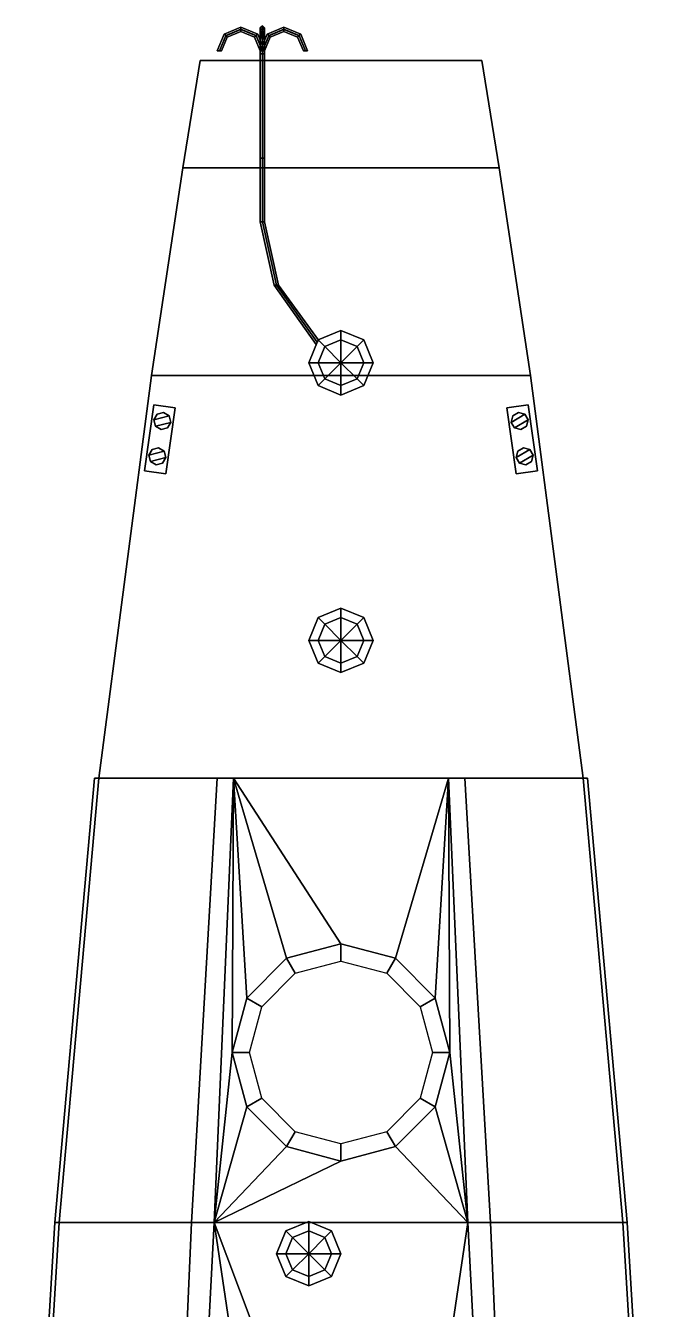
# Model space of a CAD drawing. Extents: x -3 to 3, y -23.4 to 23.2.
# Drawn here: x -2.93 to 2.93, y 11.26 to 23.19 of the extents above; entities that cross this region are included whole.
import ezdxf

# ---------------------------------------------------------------- set-up
doc = ezdxf.new("R2010")
doc.units = 0
doc.layers.add('BASE_43', color=7, linetype='CONTINUOUS')

msp = doc.modelspace()

# ---------------------------------------------------------------- linework, layer by layer
at = {"layer": 'BASE_43'}
for points in [[(-0.93, 23.16, 0.846), (-0.93, 23.178, 0.825), (-1.086, 23.114, 0.829), (-1.071, 23.101, 0.85)], [(-0.93, 23.178, 0.825), (-0.93, 23.157, 0.806), (-1.071, 23.099, 0.81), (-1.086, 23.114, 0.829)], [(-0.93, 23.139, 0.828), (-0.93, 23.16, 0.846), (-1.071, 23.101, 0.85), (-1.057, 23.086, 0.831)], [(-0.93, 23.157, 0.806), (-0.93, 23.139, 0.828), (-1.057, 23.086, 0.831), (-1.071, 23.099, 0.81)], [(-0.789, 23.101, 0.85), (-0.774, 23.114, 0.829), (-0.93, 23.178, 0.825), (-0.93, 23.16, 0.846)], [(-0.774, 23.114, 0.829), (-0.789, 23.099, 0.81), (-0.93, 23.157, 0.806), (-0.93, 23.178, 0.825)], [(-0.803, 23.086, 0.831), (-0.789, 23.101, 0.85), (-0.93, 23.16, 0.846), (-0.93, 23.139, 0.828)], [(-0.789, 23.099, 0.81), (-0.803, 23.086, 0.831), (-0.93, 23.139, 0.828), (-0.93, 23.157, 0.806)], [(-0.73, 23.192, 1.024), (-0.75, 23.172, 1.026), (-0.75, 23.124, 1.171), (-0.73, 23.139, 1.184)], [(-0.73, 23.117, 0.874), (-0.75, 23.104, 0.889), (-0.75, 23.172, 1.026), (-0.73, 23.192, 1.024)], [(-0.75, 23.172, 1.026), (-0.73, 23.152, 1.027), (-0.73, 23.109, 1.158), (-0.75, 23.124, 1.171)], [(-0.75, 23.104, 0.889), (-0.73, 23.091, 0.904), (-0.73, 23.152, 1.027), (-0.75, 23.172, 1.026)], [(-0.75, 23.145, 0.627), (-0.73, 23.164, 0.625), (-0.73, 23.089, 0.475), (-0.75, 23.076, 0.49)], [(-0.75, 23.096, 0.772), (-0.73, 23.111, 0.785), (-0.73, 23.164, 0.625), (-0.75, 23.145, 0.627)], [(-0.73, 23.125, 0.628), (-0.75, 23.145, 0.627), (-0.75, 23.076, 0.49), (-0.73, 23.063, 0.505)], [(-0.73, 23.081, 0.759), (-0.75, 23.096, 0.772), (-0.75, 23.145, 0.627), (-0.73, 23.125, 0.628)], [(-0.71, 23.172, 1.026), (-0.73, 23.192, 1.024), (-0.73, 23.139, 1.184), (-0.71, 23.124, 1.171)], [(-0.71, 23.104, 0.889), (-0.73, 23.117, 0.874), (-0.73, 23.192, 1.024), (-0.71, 23.172, 1.026)], [(-0.73, 23.152, 1.027), (-0.71, 23.172, 1.026), (-0.71, 23.124, 1.171), (-0.73, 23.109, 1.158)], [(-0.73, 23.091, 0.904), (-0.71, 23.104, 0.889), (-0.71, 23.172, 1.026), (-0.73, 23.152, 1.027)], [(-0.73, 23.164, 0.625), (-0.71, 23.145, 0.627), (-0.71, 23.076, 0.49), (-0.73, 23.089, 0.475)], [(-0.73, 23.111, 0.785), (-0.71, 23.096, 0.772), (-0.71, 23.145, 0.627), (-0.73, 23.164, 0.625)], [(-0.71, 23.145, 0.627), (-0.73, 23.125, 0.628), (-0.73, 23.063, 0.505), (-0.71, 23.076, 0.49)], [(-0.71, 23.096, 0.772), (-0.73, 23.081, 0.759), (-0.73, 23.125, 0.628), (-0.71, 23.145, 0.627)], [(-0.671, 23.099, 0.81), (-0.686, 23.114, 0.829), (-0.53, 23.178, 0.825), (-0.53, 23.157, 0.806)], [(-0.686, 23.114, 0.829), (-0.671, 23.101, 0.85), (-0.53, 23.16, 0.846), (-0.53, 23.178, 0.825)], [(-0.671, 23.101, 0.85), (-0.657, 23.086, 0.831), (-0.53, 23.139, 0.828), (-0.53, 23.16, 0.846)], [(-0.657, 23.086, 0.831), (-0.671, 23.099, 0.81), (-0.53, 23.157, 0.806), (-0.53, 23.139, 0.828)], [(-0.53, 23.157, 0.806), (-0.53, 23.178, 0.825), (-0.374, 23.114, 0.829), (-0.389, 23.099, 0.81)], [(-0.53, 23.178, 0.825), (-0.53, 23.16, 0.846), (-0.389, 23.101, 0.85), (-0.374, 23.114, 0.829)], [(-0.53, 23.16, 0.846), (-0.53, 23.139, 0.828), (-0.403, 23.086, 0.831), (-0.389, 23.101, 0.85)], [(-0.53, 23.139, 0.828), (-0.53, 23.157, 0.806), (-0.389, 23.099, 0.81), (-0.403, 23.086, 0.831)], [(-1.071, 23.101, 0.85), (-1.086, 23.114, 0.829), (-1.15, 22.959, 0.84), (-1.13, 22.96, 0.86)], [(-1.086, 23.114, 0.829), (-1.071, 23.099, 0.81), (-1.13, 22.958, 0.82), (-1.15, 22.959, 0.84)], [(-1.057, 23.086, 0.831), (-1.071, 23.101, 0.85), (-1.13, 22.96, 0.86), (-1.11, 22.959, 0.84)], [(-1.071, 23.099, 0.81), (-1.057, 23.086, 0.831), (-1.11, 22.959, 0.84), (-1.13, 22.958, 0.82)], [(-0.75, 22.959, 0.84), (-0.73, 22.96, 0.86), (-0.789, 23.101, 0.85), (-0.803, 23.086, 0.831)], [(-0.73, 22.958, 0.82), (-0.75, 22.959, 0.84), (-0.803, 23.086, 0.831), (-0.789, 23.099, 0.81)], [(-0.73, 22.96, 0.86), (-0.71, 22.959, 0.84), (-0.774, 23.114, 0.829), (-0.789, 23.101, 0.85)], [(-0.71, 22.959, 0.84), (-0.73, 22.958, 0.82), (-0.789, 23.099, 0.81), (-0.774, 23.114, 0.829)], [(-0.73, 23.139, 1.184), (-0.75, 23.124, 1.171), (-0.75, 22.987, 1.239), (-0.73, 22.988, 1.259)], [(-0.75, 23.124, 1.171), (-0.73, 23.109, 1.158), (-0.73, 22.985, 1.219), (-0.75, 22.987, 1.239)], [(-0.73, 22.958, 0.82), (-0.75, 22.959, 0.84), (-0.75, 23.104, 0.889), (-0.73, 23.117, 0.874)], [(-0.73, 22.958, 0.82), (-0.75, 22.959, 0.84), (-0.686, 23.114, 0.829), (-0.671, 23.099, 0.81)], [(-0.75, 22.959, 0.84), (-0.73, 22.96, 0.86), (-0.671, 23.101, 0.85), (-0.686, 23.114, 0.829)], [(-0.75, 22.959, 0.84), (-0.73, 22.96, 0.86), (-0.73, 23.111, 0.785), (-0.75, 23.096, 0.772)], [(-0.75, 22.959, 0.84), (-0.73, 22.96, 0.86), (-0.73, 23.091, 0.904), (-0.75, 23.104, 0.889)], [(-0.73, 22.958, 0.82), (-0.75, 22.959, 0.84), (-0.75, 23.096, 0.772), (-0.73, 23.081, 0.759)], [(-0.75, 23.076, 0.49), (-0.73, 23.089, 0.475), (-0.73, 22.93, 0.421), (-0.75, 22.931, 0.441)], [(-0.73, 23.063, 0.505), (-0.75, 23.076, 0.49), (-0.75, 22.931, 0.441), (-0.73, 22.932, 0.461)], [(-0.71, 23.124, 1.171), (-0.73, 23.139, 1.184), (-0.73, 22.988, 1.259), (-0.71, 22.987, 1.239)], [(-0.73, 23.109, 1.158), (-0.71, 23.124, 1.171), (-0.71, 22.987, 1.239), (-0.73, 22.985, 1.219)], [(-0.71, 22.959, 0.84), (-0.73, 22.958, 0.82), (-0.73, 23.117, 0.874), (-0.71, 23.104, 0.889)], [(-0.73, 22.96, 0.86), (-0.71, 22.959, 0.84), (-0.71, 23.096, 0.772), (-0.73, 23.111, 0.785)], [(-0.73, 22.96, 0.86), (-0.71, 22.959, 0.84), (-0.71, 23.104, 0.889), (-0.73, 23.091, 0.904)], [(-0.73, 22.96, 0.86), (-0.71, 22.959, 0.84), (-0.657, 23.086, 0.831), (-0.671, 23.101, 0.85)], [(-0.71, 22.959, 0.84), (-0.73, 22.958, 0.82), (-0.671, 23.099, 0.81), (-0.657, 23.086, 0.831)], [(-0.71, 22.959, 0.84), (-0.73, 22.958, 0.82), (-0.73, 23.081, 0.759), (-0.71, 23.096, 0.772)], [(-0.73, 23.089, 0.475), (-0.71, 23.076, 0.49), (-0.71, 22.931, 0.441), (-0.73, 22.93, 0.421)], [(-0.71, 23.076, 0.49), (-0.73, 23.063, 0.505), (-0.73, 22.932, 0.461), (-0.71, 22.931, 0.441)], [(-0.389, 23.101, 0.85), (-0.403, 23.086, 0.831), (-0.35, 22.959, 0.84), (-0.33, 22.96, 0.86)], [(-0.403, 23.086, 0.831), (-0.389, 23.099, 0.81), (-0.33, 22.958, 0.82), (-0.35, 22.959, 0.84)], [(-0.389, 23.099, 0.81), (-0.374, 23.114, 0.829), (-0.31, 22.959, 0.84), (-0.33, 22.958, 0.82)], [(-0.374, 23.114, 0.829), (-0.389, 23.101, 0.85), (-0.33, 22.96, 0.86), (-0.31, 22.959, 0.84)], [(-1.13, 22.958, 0.82), (-1.11, 22.959, 0.84), (-1.13, 22.96, 0.86), (-1.15, 22.959, 0.84)], [(-0.75, 22.987, 1.239), (-0.73, 22.985, 1.219), (-0.71, 22.987, 1.239), (-0.73, 22.988, 1.259)], [(-0.75, 21.961, 0.91), (-0.73, 21.963, 0.93), (-0.73, 22.96, 0.86), (-0.75, 22.959, 0.84)], [(-0.73, 21.96, 0.89), (-0.75, 21.961, 0.91), (-0.75, 22.959, 0.84), (-0.73, 22.958, 0.82)], [(-0.71, 22.931, 0.441), (-0.73, 22.932, 0.461), (-0.75, 22.931, 0.441), (-0.73, 22.93, 0.421)], [(-0.73, 21.963, 0.93), (-0.71, 21.961, 0.91), (-0.71, 22.959, 0.84), (-0.73, 22.96, 0.86)], [(-0.71, 21.961, 0.91), (-0.73, 21.96, 0.89), (-0.73, 22.958, 0.82), (-0.71, 22.959, 0.84)], [(-0.33, 22.96, 0.86), (-0.35, 22.959, 0.84), (-0.33, 22.958, 0.82), (-0.31, 22.959, 0.84)], [(-1.47, 21.87, 0.89), (1.47, 21.87, 0.89), (1.31, 22.87, 0.82), (-1.31, 22.87, 0.82)], [(-1.31, 22.87), (-1.47, 21.87), (-1.47, 21.87, 0.89), (-1.31, 22.87, 0.82)], [(-1.31, 22.87, 0.82), (1.31, 22.87, 0.82), (1.31, 22.87), (-1.31, 22.87)], [(1.31, 22.87, 0.82), (1.47, 21.87, 0.89), (1.47, 21.87), (1.31, 22.87)], [(-0.75, 21.37, 0.91), (-0.73, 21.37, 0.93), (-0.73, 21.963, 0.93), (-0.75, 21.961, 0.91)], [(-0.73, 21.37, 0.89), (-0.75, 21.37, 0.91), (-0.75, 21.961, 0.91), (-0.73, 21.96, 0.89)], [(-0.73, 21.37, 0.93), (-0.71, 21.37, 0.91), (-0.71, 21.961, 0.91), (-0.73, 21.963, 0.93)], [(-0.71, 21.37, 0.91), (-0.73, 21.37, 0.89), (-0.73, 21.96, 0.89), (-0.71, 21.961, 0.91)], [(-1.47, 21.87), (-1.76, 19.94), (-1.76, 19.94, 0.89), (-1.47, 21.87, 0.89)], [(-1.76, 19.94, 0.89), (1.76, 19.94, 0.89), (1.47, 21.87, 0.89), (-1.47, 21.87, 0.89)], [(1.47, 21.87, 0.89), (1.76, 19.94, 0.89), (1.76, 19.94), (1.47, 21.87)], [(-0.6, 20.78, 0.89), (-0.62, 20.78, 0.91), (-0.75, 21.37, 0.91), (-0.73, 21.37, 0.89)], [(-0.62, 20.78, 0.91), (-0.6, 20.78, 0.93), (-0.73, 21.37, 0.93), (-0.75, 21.37, 0.91)], [(-0.58, 20.78, 0.91), (-0.6, 20.78, 0.89), (-0.73, 21.37, 0.89), (-0.71, 21.37, 0.91)], [(-0.6, 20.78, 0.93), (-0.58, 20.78, 0.91), (-0.71, 21.37, 0.91), (-0.73, 21.37, 0.93)], [(-0.22, 20.25, 0.89), (-0.23, 20.23, 0.91), (-0.62, 20.78, 0.91), (-0.6, 20.78, 0.89)], [(-0.23, 20.23, 0.91), (-0.22, 20.25, 0.93), (-0.6, 20.78, 0.93), (-0.62, 20.78, 0.91)], [(-0.21, 20.27, 0.91), (-0.22, 20.25, 0.89), (-0.6, 20.78, 0.89), (-0.58, 20.78, 0.91)], [(-0.22, 20.25, 0.93), (-0.21, 20.27, 0.91), (-0.58, 20.78, 0.91), (-0.6, 20.78, 0.93)], [(-0.212, 20.272, 1.12), (0, 20.36, 1.12), (0, 20.36, 0.89), (-0.212, 20.272, 0.89)], [(0, 20.272, 1.17), (0, 20.36, 1.12), (-0.212, 20.272, 1.12), (-0.15, 20.21, 1.17)], [(0, 20.36, 1.12), (0.212, 20.272, 1.12), (0.212, 20.272, 0.89), (0, 20.36, 0.89)], [(0.15, 20.21, 1.17), (0.212, 20.272, 1.12), (0, 20.36, 1.12), (0, 20.272, 1.17)], [(-0.3, 20.06, 1.12), (-0.212, 20.272, 1.12), (-0.212, 20.272, 0.89), (-0.3, 20.06, 0.89)], [(-0.15, 20.21, 1.17), (-0.212, 20.272, 1.12), (-0.3, 20.06, 1.12), (-0.212, 20.06, 1.17)], [(0, 20.06, 1.19), (-0.15, 20.21, 1.17), (-0.212, 20.06, 1.17), (0, 20.06, 1.19)], [(0, 20.06, 1.19), (0, 20.272, 1.17), (-0.15, 20.21, 1.17), (0, 20.06, 1.19)], [(0, 20.06, 1.19), (0.15, 20.21, 1.17), (0, 20.272, 1.17), (0, 20.06, 1.19)], [(0, 20.06, 1.19), (0.212, 20.06, 1.17), (0.15, 20.21, 1.17), (0, 20.06, 1.19)], [(0.212, 20.06, 1.17), (0.3, 20.06, 1.12), (0.212, 20.272, 1.12), (0.15, 20.21, 1.17)], [(0.212, 20.272, 1.12), (0.3, 20.06, 1.12), (0.3, 20.06, 0.89), (0.212, 20.272, 0.89)], [(-0.212, 19.848, 1.12), (-0.3, 20.06, 1.12), (-0.3, 20.06, 0.89), (-0.212, 19.848, 0.89)], [(-0.212, 20.06, 1.17), (-0.3, 20.06, 1.12), (-0.212, 19.848, 1.12), (-0.15, 19.91, 1.17)], [(0, 20.06, 1.19), (-0.212, 20.06, 1.17), (-0.15, 19.91, 1.17), (0, 20.06, 1.19)], [(0, 20.06, 1.19), (-0.15, 19.91, 1.17), (0, 19.848, 1.17), (0, 20.06, 1.19)], [(0, 20.06, 1.19), (0.15, 19.91, 1.17), (0.212, 20.06, 1.17), (0, 20.06, 1.19)], [(0, 20.06, 1.19), (0, 19.848, 1.17), (0.15, 19.91, 1.17), (0, 20.06, 1.19)], [(0.15, 19.91, 1.17), (0.212, 19.848, 1.12), (0.3, 20.06, 1.12), (0.212, 20.06, 1.17)], [(0.3, 20.06, 1.12), (0.212, 19.848, 1.12), (0.212, 19.848, 0.89), (0.3, 20.06, 0.89)], [(-2.25, 16.2, 1), (2.25, 16.2, 1), (1.76, 19.94, 0.89), (-1.76, 19.94, 0.89)], [(-1.76, 19.94), (-2.25, 16.2), (-2.25, 16.2, 1), (-1.76, 19.94, 0.89)], [(1.76, 19.94, 0.89), (2.25, 16.2, 1), (2.25, 16.2), (1.76, 19.94)], [(-0.15, 19.91, 1.17), (-0.212, 19.848, 1.12), (0, 19.76, 1.12), (0, 19.848, 1.17)], [(0, 19.76, 1.12), (-0.212, 19.848, 1.12), (-0.212, 19.848, 0.89), (0, 19.76, 0.89)], [(0, 19.848, 1.17), (0, 19.76, 1.12), (0.212, 19.848, 1.12), (0.15, 19.91, 1.17)], [(0.212, 19.848, 1.12), (0, 19.76, 1.12), (0, 19.76, 0.89), (0.212, 19.848, 0.89)], [(-1.74, 19.67, 1.02), (-1.826, 19.056, 1.02), (-1.628, 19.028, 1.02), (-1.542, 19.642, 1.02)], [(-1.74, 19.67, 0.89), (-1.826, 19.056, 0.89), (-1.826, 19.056, 1.02), (-1.74, 19.67, 1.02)], [(-1.542, 19.642, 1.02), (-1.542, 19.642, 0.89), (-1.74, 19.67, 0.89), (-1.74, 19.67, 1.02)], [(-1.649, 19.597, 1.21), (-1.709, 19.581, 1.21), (-1.74, 19.529, 1.21), (-1.597, 19.566, 1.21)], [(-1.709, 19.581, 1.02), (-1.74, 19.529, 1.02), (-1.74, 19.529, 1.21), (-1.709, 19.581, 1.21)], [(-1.597, 19.566, 1.21), (-1.74, 19.529, 1.21), (-1.724, 19.469, 1.21), (-1.581, 19.506, 1.21)], [(-1.649, 19.597, 1.02), (-1.709, 19.581, 1.02), (-1.709, 19.581, 1.21), (-1.649, 19.597, 1.21)], [(-1.597, 19.566, 1.02), (-1.649, 19.597, 1.02), (-1.649, 19.597, 1.21), (-1.597, 19.566, 1.21)], [(-1.628, 19.028, 1.02), (-1.628, 19.028, 0.89), (-1.542, 19.642, 0.89), (-1.542, 19.642, 1.02)], [(-1.581, 19.506, 1.02), (-1.597, 19.566, 1.02), (-1.597, 19.566, 1.21), (-1.581, 19.506, 1.21)], [(1.74, 19.67, 1.02), (1.74, 19.67, 0.89), (1.542, 19.642, 0.89), (1.542, 19.642, 1.02)], [(1.542, 19.642, 1.02), (1.628, 19.028, 1.02), (1.826, 19.056, 1.02), (1.74, 19.67, 1.02)], [(1.542, 19.642, 0.89), (1.628, 19.028, 0.89), (1.628, 19.028, 1.02), (1.542, 19.642, 1.02)], [(1.649, 19.597, 1.21), (1.597, 19.566, 1.21), (1.581, 19.506, 1.21), (1.709, 19.581, 1.21)], [(1.709, 19.581, 1.21), (1.581, 19.506, 1.21), (1.612, 19.454, 1.21), (1.74, 19.529, 1.21)], [(1.597, 19.566, 1.02), (1.581, 19.506, 1.02), (1.581, 19.506, 1.21), (1.597, 19.566, 1.21)], [(1.649, 19.597, 1.02), (1.597, 19.566, 1.02), (1.597, 19.566, 1.21), (1.649, 19.597, 1.21)], [(1.709, 19.581, 1.02), (1.649, 19.597, 1.02), (1.649, 19.597, 1.21), (1.709, 19.581, 1.21)], [(1.74, 19.529, 1.02), (1.709, 19.581, 1.02), (1.709, 19.581, 1.21), (1.74, 19.529, 1.21)], [(1.826, 19.056, 1.02), (1.826, 19.056, 0.89), (1.74, 19.67, 0.89), (1.74, 19.67, 1.02)], [(-1.74, 19.529, 1.02), (-1.724, 19.469, 1.02), (-1.724, 19.469, 1.21), (-1.74, 19.529, 1.21)], [(-1.581, 19.506, 1.21), (-1.724, 19.469, 1.21), (-1.672, 19.438, 1.21), (-1.612, 19.454, 1.21)], [(-1.724, 19.469, 1.02), (-1.672, 19.438, 1.02), (-1.672, 19.438, 1.21), (-1.724, 19.469, 1.21)], [(-1.672, 19.438, 1.02), (-1.612, 19.454, 1.02), (-1.612, 19.454, 1.21), (-1.672, 19.438, 1.21)], [(-1.612, 19.454, 1.02), (-1.581, 19.506, 1.02), (-1.581, 19.506, 1.21), (-1.612, 19.454, 1.21)], [(1.581, 19.506, 1.02), (1.612, 19.454, 1.02), (1.612, 19.454, 1.21), (1.581, 19.506, 1.21)], [(1.74, 19.529, 1.21), (1.612, 19.454, 1.21), (1.672, 19.438, 1.21), (1.724, 19.469, 1.21)], [(1.612, 19.454, 1.02), (1.672, 19.438, 1.02), (1.672, 19.438, 1.21), (1.612, 19.454, 1.21)], [(1.672, 19.438, 1.02), (1.724, 19.469, 1.02), (1.724, 19.469, 1.21), (1.672, 19.438, 1.21)], [(1.724, 19.469, 1.02), (1.74, 19.529, 1.02), (1.74, 19.529, 1.21), (1.724, 19.469, 1.21)], [(-1.695, 19.27, 1.21), (-1.755, 19.255, 1.21), (-1.786, 19.202, 1.21), (-1.642, 19.239, 1.21)], [(-1.755, 19.255, 1.02), (-1.786, 19.202, 1.02), (-1.786, 19.202, 1.21), (-1.755, 19.255, 1.21)], [(-1.642, 19.239, 1.21), (-1.786, 19.202, 1.21), (-1.77, 19.143, 1.21), (-1.627, 19.18, 1.21)], [(-1.695, 19.27, 1.02), (-1.755, 19.255, 1.02), (-1.755, 19.255, 1.21), (-1.695, 19.27, 1.21)], [(-1.642, 19.239, 1.02), (-1.695, 19.27, 1.02), (-1.695, 19.27, 1.21), (-1.642, 19.239, 1.21)], [(-1.627, 19.18, 1.02), (-1.642, 19.239, 1.02), (-1.642, 19.239, 1.21), (-1.627, 19.18, 1.21)], [(1.695, 19.27, 1.21), (1.642, 19.239, 1.21), (1.627, 19.18, 1.21), (1.755, 19.255, 1.21)], [(1.755, 19.255, 1.21), (1.627, 19.18, 1.21), (1.658, 19.127, 1.21), (1.786, 19.202, 1.21)], [(1.642, 19.239, 1.02), (1.627, 19.18, 1.02), (1.627, 19.18, 1.21), (1.642, 19.239, 1.21)], [(1.695, 19.27, 1.02), (1.642, 19.239, 1.02), (1.642, 19.239, 1.21), (1.695, 19.27, 1.21)], [(1.755, 19.255, 1.02), (1.695, 19.27, 1.02), (1.695, 19.27, 1.21), (1.755, 19.255, 1.21)], [(1.786, 19.202, 1.02), (1.755, 19.255, 1.02), (1.755, 19.255, 1.21), (1.786, 19.202, 1.21)], [(-1.786, 19.202, 1.02), (-1.77, 19.143, 1.02), (-1.77, 19.143, 1.21), (-1.786, 19.202, 1.21)], [(-1.627, 19.18, 1.21), (-1.77, 19.143, 1.21), (-1.718, 19.111, 1.21), (-1.658, 19.127, 1.21)], [(-1.77, 19.143, 1.02), (-1.718, 19.111, 1.02), (-1.718, 19.111, 1.21), (-1.77, 19.143, 1.21)], [(-1.718, 19.111, 1.02), (-1.658, 19.127, 1.02), (-1.658, 19.127, 1.21), (-1.718, 19.111, 1.21)], [(-1.658, 19.127, 1.02), (-1.627, 19.18, 1.02), (-1.627, 19.18, 1.21), (-1.658, 19.127, 1.21)], [(1.627, 19.18, 1.02), (1.658, 19.127, 1.02), (1.658, 19.127, 1.21), (1.627, 19.18, 1.21)], [(1.786, 19.202, 1.21), (1.658, 19.127, 1.21), (1.718, 19.111, 1.21), (1.77, 19.143, 1.21)], [(1.658, 19.127, 1.02), (1.718, 19.111, 1.02), (1.718, 19.111, 1.21), (1.658, 19.127, 1.21)], [(1.718, 19.111, 1.02), (1.77, 19.143, 1.02), (1.77, 19.143, 1.21), (1.718, 19.111, 1.21)], [(1.77, 19.143, 1.02), (1.786, 19.202, 1.02), (1.786, 19.202, 1.21), (1.77, 19.143, 1.21)], [(-1.826, 19.056, 1.02), (-1.826, 19.056, 0.89), (-1.628, 19.028, 0.89), (-1.628, 19.028, 1.02)], [(1.628, 19.028, 1.02), (1.628, 19.028, 0.89), (1.826, 19.056, 0.89), (1.826, 19.056, 1.02)], [(-0.212, 17.692, 1.18), (0, 17.78, 1.18), (0, 17.78, 0.95), (-0.212, 17.692, 0.95)], [(0, 17.692, 1.23), (0, 17.78, 1.18), (-0.212, 17.692, 1.18), (-0.15, 17.63, 1.23)], [(0, 17.78, 1.18), (0.212, 17.692, 1.18), (0.212, 17.692, 0.95), (0, 17.78, 0.95)], [(0.15, 17.63, 1.23), (0.212, 17.692, 1.18), (0, 17.78, 1.18), (0, 17.692, 1.23)], [(-0.3, 17.48, 1.18), (-0.212, 17.692, 1.18), (-0.212, 17.692, 0.95), (-0.3, 17.48, 0.96)], [(-0.15, 17.63, 1.23), (-0.212, 17.692, 1.18), (-0.3, 17.48, 1.18), (-0.212, 17.48, 1.23)], [(0, 17.48, 1.25), (0, 17.692, 1.23), (-0.15, 17.63, 1.23), (0, 17.48, 1.25)], [(0, 17.48, 1.25), (0.15, 17.63, 1.23), (0, 17.692, 1.23), (0, 17.48, 1.25)], [(0.212, 17.48, 1.23), (0.3, 17.48, 1.18), (0.212, 17.692, 1.18), (0.15, 17.63, 1.23)], [(0.212, 17.692, 1.18), (0.3, 17.48, 1.18), (0.3, 17.48, 0.96), (0.212, 17.692, 0.95)], [(0, 17.48, 1.25), (-0.15, 17.63, 1.23), (-0.212, 17.48, 1.23), (0, 17.48, 1.25)], [(0, 17.48, 1.25), (0.212, 17.48, 1.23), (0.15, 17.63, 1.23), (0, 17.48, 1.25)], [(-0.212, 17.268, 1.18), (-0.3, 17.48, 1.18), (-0.3, 17.48, 0.96), (-0.212, 17.268, 0.96)], [(-0.212, 17.48, 1.23), (-0.3, 17.48, 1.18), (-0.212, 17.268, 1.18), (-0.15, 17.33, 1.23)], [(0, 17.48, 1.25), (-0.212, 17.48, 1.23), (-0.15, 17.33, 1.23), (0, 17.48, 1.25)], [(0, 17.48, 1.25), (-0.15, 17.33, 1.23), (0, 17.268, 1.23), (0, 17.48, 1.25)], [(0, 17.48, 1.25), (0, 17.268, 1.23), (0.15, 17.33, 1.23), (0, 17.48, 1.25)], [(0, 17.48, 1.25), (0.15, 17.33, 1.23), (0.212, 17.48, 1.23), (0, 17.48, 1.25)], [(0.15, 17.33, 1.23), (0.212, 17.268, 1.18), (0.3, 17.48, 1.18), (0.212, 17.48, 1.23)], [(0.3, 17.48, 1.18), (0.212, 17.268, 1.18), (0.212, 17.268, 0.96), (0.3, 17.48, 0.96)], [(-0.15, 17.33, 1.23), (-0.212, 17.268, 1.18), (0, 17.18, 1.18), (0, 17.268, 1.23)], [(0, 17.268, 1.23), (0, 17.18, 1.18), (0.212, 17.268, 1.18), (0.15, 17.33, 1.23)], [(0, 17.18, 1.18), (-0.212, 17.268, 1.18), (-0.212, 17.268, 0.96), (0, 17.18, 0.97)], [(0.212, 17.268, 1.18), (0, 17.18, 1.18), (0, 17.18, 0.97), (0.212, 17.268, 0.96)], [(-2.29, 16.2, 0.88), (-2.66, 12.07, 0.88), (-2.66, 12.07, 0.98), (-2.29, 16.2, 0.98)], [(-2.25, 16.2, 0.88), (-2.62, 12.07, 0.88), (-2.66, 12.07, 0.88), (-2.29, 16.2, 0.88)], [(-2.29, 16.2, 0.98), (-2.66, 12.07, 0.98), (-2.62, 12.07, 0.98), (-2.25, 16.2, 0.98)], [(-2.25, 16.2, 1), (-2.62, 12.07, 1), (-1.39, 12.07, 1), (-1.15, 16.2, 1)], [(-2.25, 16.2), (-2.62, 12.07), (-2.62, 12.07, 0.88), (-2.25, 16.2, 0.88)], [(-2.25, 16.2, 0.98), (-2.62, 12.07, 0.98), (-2.62, 12.07, 1), (-2.25, 16.2, 1)], [(-2.25, 16.2, 0.88), (-2.29, 16.2, 0.88), (-2.29, 16.2, 0.98), (-2.25, 16.2, 0.98)], [(-1.15, 16.2, 1), (-1.39, 12.07, 1), (-1.18, 12.07, 1.53), (-1, 16.2, 1.53)], [(-1.18, 12.07, 1.53), (-1.01, 13.65, 1.53), (-1, 16.2, 1.53)], [(1, 16.2, 1.53), (1.15, 16.2, 1), (-1.15, 16.2, 1), (-1, 16.2, 1.53)], [(-1.01, 13.65, 1.53), (-0.875, 14.155, 1.53), (-1, 16.2, 1.53)], [(-0.875, 14.155, 1.53), (-0.505, 14.525, 1.53), (-1, 16.2, 1.53)], [(-0.505, 14.525, 1.53), (0, 14.66, 1.53), (-1, 16.2, 1.53)], [(0, 14.66, 1.53), (0.505, 14.525, 1.53), (1, 16.2, 1.53), (-1, 16.2, 1.53)], [(0.505, 14.525, 1.53), (0.875, 14.155, 1.53), (1, 16.2, 1.53)], [(0.875, 14.155, 1.53), (1.01, 13.65, 1.53), (1, 16.2, 1.53)], [(1.18, 12.07, 1.53), (1.39, 12.07, 1), (1.15, 16.2, 1), (1, 16.2, 1.53)], [(1, 16.2, 1.53), (1.01, 13.65, 1.53), (1.18, 12.07, 1.53)], [(1.39, 12.07, 1), (2.62, 12.07, 1), (2.25, 16.2, 1), (1.15, 16.2, 1)], [(2.25, 16.2, 0.88), (2.62, 12.07, 0.88), (2.62, 12.07), (2.25, 16.2)], [(2.25, 16.2, 1), (2.62, 12.07, 1), (2.62, 12.07, 0.98), (2.25, 16.2, 0.98)], [(2.29, 16.2, 0.88), (2.25, 16.2, 0.88), (2.25, 16.2, 0.98), (2.29, 16.2, 0.98)], [(2.29, 16.2, 0.88), (2.66, 12.07, 0.88), (2.62, 12.07, 0.88), (2.25, 16.2, 0.88)], [(2.25, 16.2, 0.98), (2.62, 12.07, 0.98), (2.66, 12.07, 0.98), (2.29, 16.2, 0.98)], [(2.29, 16.2, 0.98), (2.66, 12.07, 0.98), (2.66, 12.07, 0.88), (2.29, 16.2, 0.88)], [(-0.425, 14.386, 1.71), (0, 14.5, 1.71), (0, 14.66, 1.53), (-0.505, 14.525, 1.53)], [(0, 14.5, 1.71), (0.425, 14.386, 1.71), (0.505, 14.525, 1.53), (0, 14.66, 1.53)], [(-0.736, 14.075, 1.71), (-0.425, 14.386, 1.71), (-0.505, 14.525, 1.53), (-0.875, 14.155, 1.53)], [(0.425, 14.386, 1.71), (0.736, 14.075, 1.71), (0.875, 14.155, 1.53), (0.505, 14.525, 1.53)], [(-0.85, 13.65, 1.71), (-0.736, 14.075, 1.71), (-0.875, 14.155, 1.53), (-1.01, 13.65, 1.53)], [(0.736, 14.075, 1.71), (0.85, 13.65, 1.71), (1.01, 13.65, 1.53), (0.875, 14.155, 1.53)], [(-0.875, 13.145, 1.53), (-1.01, 13.65, 1.53), (-1.18, 12.07, 1.53)], [(-0.736, 13.225, 1.71), (-0.85, 13.65, 1.71), (-1.01, 13.65, 1.53), (-0.875, 13.145, 1.53)], [(0.85, 13.65, 1.71), (0.736, 13.225, 1.71), (0.875, 13.145, 1.53), (1.01, 13.65, 1.53)], [(1.01, 13.65, 1.53), (0.875, 13.145, 1.53), (1.18, 12.07, 1.53)], [(-0.505, 12.775, 1.53), (-0.875, 13.145, 1.53), (-1.18, 12.07, 1.53), (-0.505, 12.775, 1.53)], [(-0.425, 12.914, 1.71), (-0.736, 13.225, 1.71), (-0.875, 13.145, 1.53), (-0.505, 12.775, 1.53)], [(0.736, 13.225, 1.71), (0.425, 12.914, 1.71), (0.505, 12.775, 1.53), (0.875, 13.145, 1.53)], [(0.875, 13.145, 1.53), (0.505, 12.775, 1.53), (1.18, 12.07, 1.53)], [(0, 12.8, 1.71), (-0.425, 12.914, 1.71), (-0.505, 12.775, 1.53), (0, 12.64, 1.53)], [(0.425, 12.914, 1.71), (0, 12.8, 1.71), (0, 12.64, 1.53), (0.505, 12.775, 1.53)], [(0, 12.64, 1.53), (-0.505, 12.775, 1.53), (-0.505, 12.775, 1.53), (-1.18, 12.07, 1.53)], [(0, 12.64, 1.53), (-1.18, 12.07, 1.53), (1.18, 12.07, 1.53), (0.505, 12.775, 1.53)], [(-2.66, 12.07, 0.88), (-2.93, 7.58, 0.88), (-2.93, 7.58, 0.98), (-2.66, 12.07, 0.98)], [(-2.66, 12.07, 0.98), (-2.93, 7.58, 0.98), (-2.89, 7.58, 0.98), (-2.62, 12.07, 0.98)], [(-2.62, 12.07, 0.88), (-2.89, 7.58, 0.88), (-2.93, 7.58, 0.88), (-2.66, 12.07, 0.88)], [(-1.39, 12.07, 1), (-2.62, 12.07, 1), (-2.89, 7.58, 1), (-1.55, 8.38, 1)], [(-2.62, 12.07), (-2.89, 7.58), (-2.89, 7.58, 0.88), (-2.62, 12.07, 0.88)], [(-2.62, 12.07, 0.98), (-2.89, 7.58, 0.98), (-2.89, 7.58, 1), (-2.62, 12.07, 1)], [(-1.18, 12.07, 1.53), (-1.39, 12.07, 1), (-1.55, 8.38, 1), (-1.37, 8.38, 1.67)], [(-1.18, 12.07, 1.53), (-1.37, 8.38, 1.67), (-1.061, 8.38, 1.67), (-0.685, 8.756, 1.656)], [(0.685, 8.756, 1.656), (1.18, 12.07, 1.53), (-1.18, 12.07, 1.53), (0, 8.94, 1.649)], [(-1.18, 12.07, 1.53), (-1.18, 12.07, 1.53), (-0.685, 8.756, 1.656), (0, 8.94, 1.649)], [(-0.3, 11.992, 1.8), (-0.3, 12.08, 1.75), (-0.512, 11.992, 1.75), (-0.45, 11.93, 1.8)], [(-0.512, 11.992, 1.75), (-0.3, 12.08, 1.75), (-0.3, 12.08, 1.53), (-0.512, 11.992, 1.53)], [(-0.15, 11.93, 1.8), (-0.088, 11.992, 1.75), (-0.3, 12.08, 1.75), (-0.3, 11.992, 1.8)], [(-0.3, 12.08, 1.75), (-0.088, 11.992, 1.75), (-0.088, 11.992, 1.53), (-0.3, 12.08, 1.53)], [(1.37, 8.38, 1.67), (1.18, 12.07, 1.53), (0.685, 8.756, 1.656), (1.061, 8.38, 1.67)], [(1.55, 8.38, 1), (1.39, 12.07, 1), (1.18, 12.07, 1.53), (1.37, 8.38, 1.67)], [(2.89, 7.58, 1), (2.62, 12.07, 1), (1.39, 12.07, 1), (1.55, 8.38, 1)], [(2.62, 12.07, 0.88), (2.89, 7.58, 0.88), (2.89, 7.58), (2.62, 12.07)], [(2.62, 12.07, 1), (2.89, 7.58, 1), (2.89, 7.58, 0.98), (2.62, 12.07, 0.98)], [(2.66, 12.07, 0.88), (2.93, 7.58, 0.88), (2.89, 7.58, 0.88), (2.62, 12.07, 0.88)], [(2.62, 12.07, 0.98), (2.89, 7.58, 0.98), (2.93, 7.58, 0.98), (2.66, 12.07, 0.98)], [(2.66, 12.07, 0.98), (2.93, 7.58, 0.98), (2.93, 7.58, 0.88), (2.66, 12.07, 0.88)], [(-0.45, 11.93, 1.8), (-0.512, 11.992, 1.75), (-0.6, 11.78, 1.75), (-0.512, 11.78, 1.8)], [(-0.6, 11.78, 1.75), (-0.512, 11.992, 1.75), (-0.512, 11.992, 1.53), (-0.6, 11.78, 1.54)], [(-0.3, 11.78, 1.82), (-0.45, 11.93, 1.8), (-0.512, 11.78, 1.8), (-0.3, 11.78, 1.82)], [(-0.3, 11.78, 1.82), (-0.3, 11.992, 1.8), (-0.45, 11.93, 1.8), (-0.3, 11.78, 1.82)], [(-0.3, 11.78, 1.82), (-0.15, 11.93, 1.8), (-0.3, 11.992, 1.8), (-0.3, 11.78, 1.82)], [(-0.3, 11.78, 1.82), (-0.088, 11.78, 1.8), (-0.15, 11.93, 1.8), (-0.3, 11.78, 1.82)], [(-0.088, 11.78, 1.8), (0, 11.78, 1.75), (-0.088, 11.992, 1.75), (-0.15, 11.93, 1.8)], [(-0.088, 11.992, 1.75), (0, 11.78, 1.75), (0, 11.78, 1.54), (-0.088, 11.992, 1.53)], [(-0.512, 11.78, 1.8), (-0.6, 11.78, 1.75), (-0.512, 11.568, 1.75), (-0.45, 11.63, 1.8)], [(-0.512, 11.568, 1.75), (-0.6, 11.78, 1.75), (-0.6, 11.78, 1.54), (-0.512, 11.568, 1.54)], [(-0.3, 11.78, 1.82), (-0.512, 11.78, 1.8), (-0.45, 11.63, 1.8), (-0.3, 11.78, 1.82)], [(-0.3, 11.78, 1.82), (-0.45, 11.63, 1.8), (-0.3, 11.568, 1.8), (-0.3, 11.78, 1.82)], [(-0.3, 11.78, 1.82), (-0.3, 11.568, 1.8), (-0.15, 11.63, 1.8), (-0.3, 11.78, 1.82)], [(-0.3, 11.78, 1.82), (-0.15, 11.63, 1.8), (-0.088, 11.78, 1.8), (-0.3, 11.78, 1.82)], [(-0.15, 11.63, 1.8), (-0.088, 11.568, 1.75), (0, 11.78, 1.75), (-0.088, 11.78, 1.8)], [(0, 11.78, 1.75), (-0.088, 11.568, 1.75), (-0.088, 11.568, 1.54), (0, 11.78, 1.54)], [(-0.45, 11.63, 1.8), (-0.512, 11.568, 1.75), (-0.3, 11.48, 1.75), (-0.3, 11.568, 1.8)], [(-0.3, 11.568, 1.8), (-0.3, 11.48, 1.75), (-0.088, 11.568, 1.75), (-0.15, 11.63, 1.8)], [(-0.3, 11.48, 1.75), (-0.512, 11.568, 1.75), (-0.512, 11.568, 1.54), (-0.3, 11.48, 1.55)], [(-0.088, 11.568, 1.75), (-0.3, 11.48, 1.75), (-0.3, 11.48, 1.55), (-0.088, 11.568, 1.54)]]:
    msp.add_3dface(points, dxfattribs=at)

doc.saveas('drawing.dxf')
